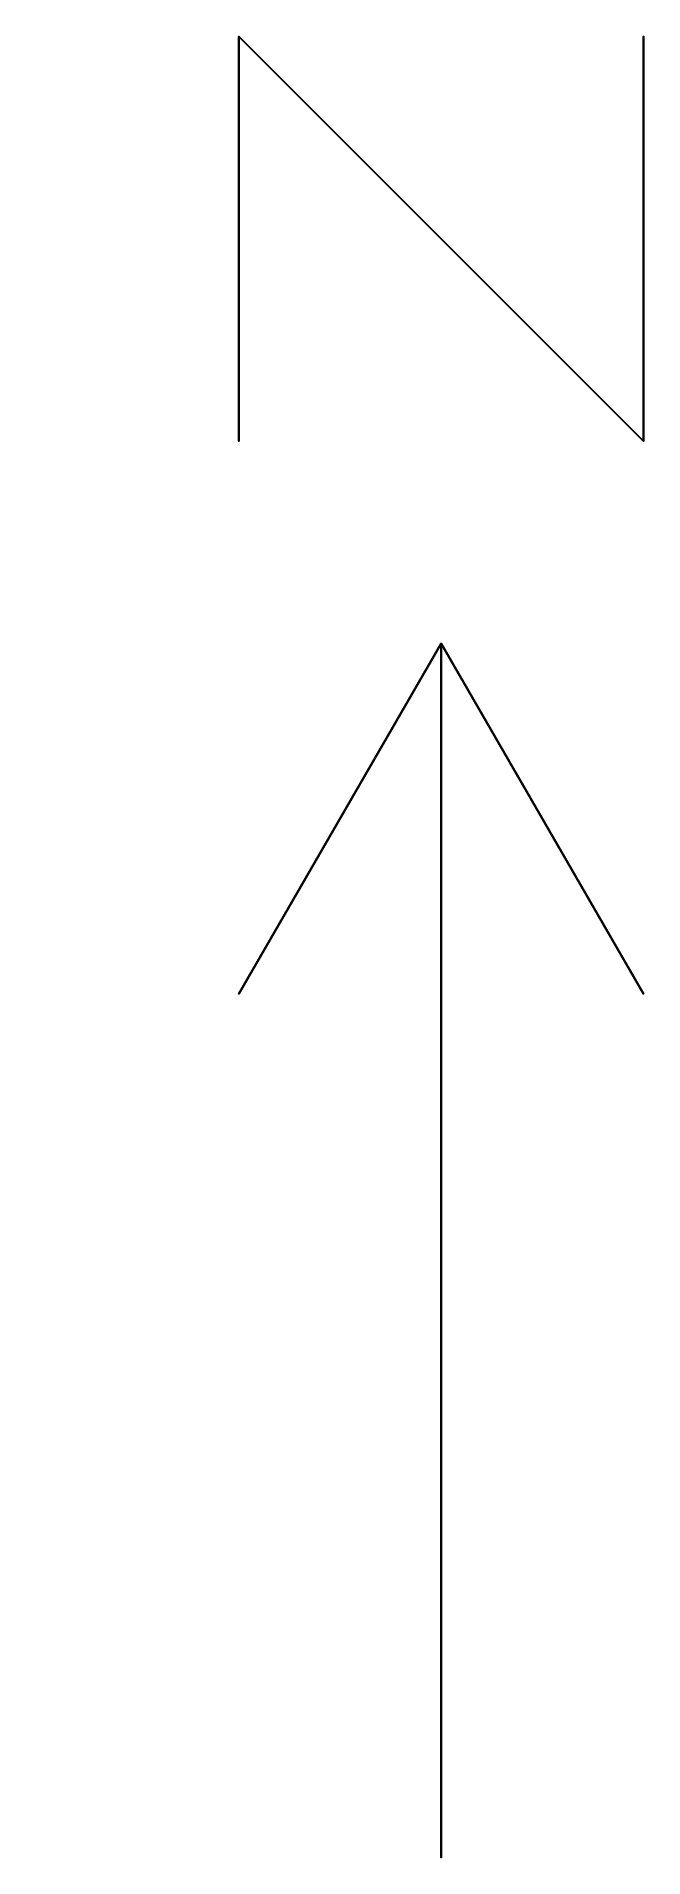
# Model space of a CAD drawing. Header units: metres. Extents: x -16.4 to 2.5, y -1.6 to 7.
# Drawn here: x -13.45 to -11.95, y -0.5 to 4 of the extents above.
import ezdxf

# ---------------------------------------------------------------- set-up
doc = ezdxf.new("R2010")
doc.units = ezdxf.units.M

msp = doc.modelspace()

# ---------------------------------------------------------------- linework, layer by layer
at = {"layer": '1', "color": 3}
for points in [[(-12.95, 4, 0.1), (-12.95, 4), (-12.95, 3), (-12.95, 3, 0.1)], [(-12.95, 4, 0.1), (-12.95, 4), (-11.95, 3), (-11.95, 3, 0.1)], [(-11.95, 4, 0.1), (-11.95, 4), (-11.95, 3), (-11.95, 3, 0.1)], [(-12.45, 2.5, 0.1), (-12.45, 2.5), (-12.95, 1.63398), (-12.95, 1.63398, 0.1)], [(-12.45, 2.5, 0.1), (-12.45, 2.5), (-12.45, -0.5), (-12.45, -0.5, 0.1)], [(-12.45, 2.5, 0.1), (-12.45, 2.5), (-11.95, 1.63398), (-11.95, 1.63398, 0.1)]]:
    msp.add_3dface(points, dxfattribs=at)

doc.saveas('drawing.dxf')
